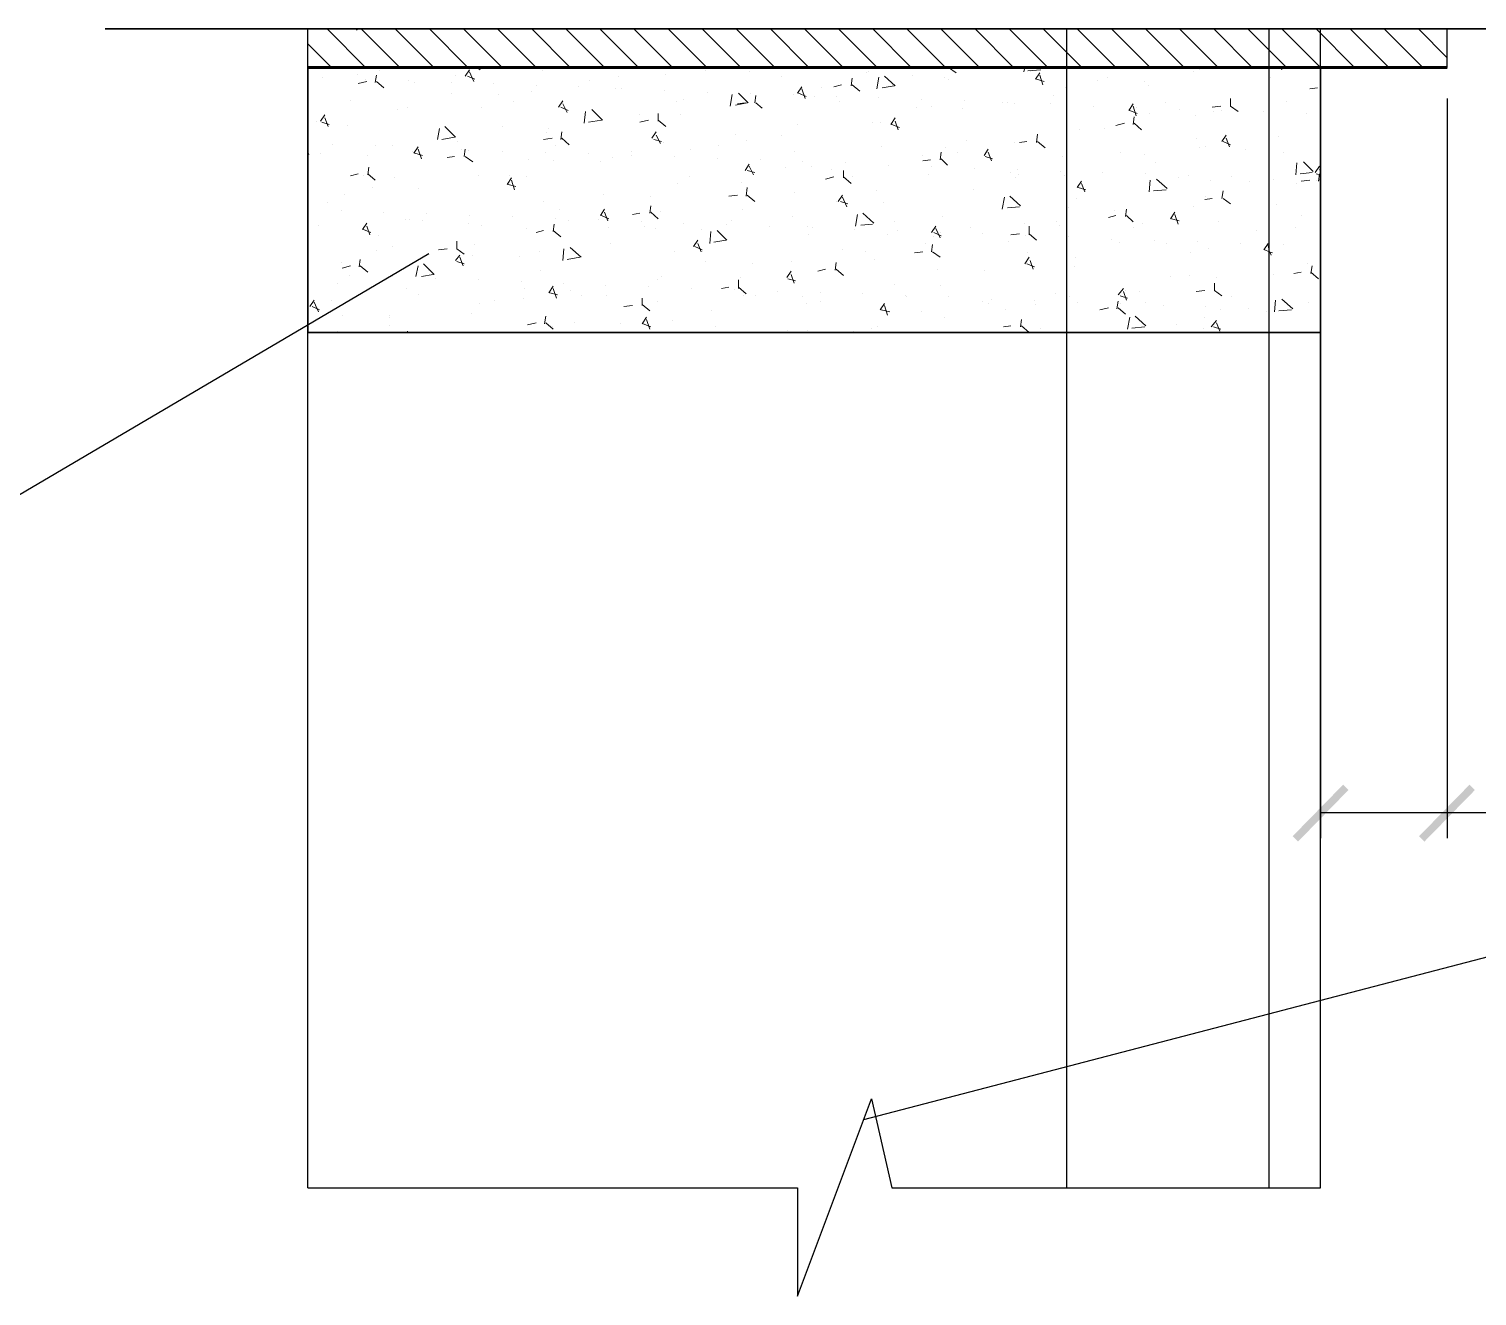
# Model space of a CAD drawing. Header units: millimetres. Extents: x -10178924 to 11692288, y -947381 to 58396.
# Drawn here: x 373321 to 376181, y -570629 to -568127 of the extents above; entities that cross this region are included whole.
import ezdxf

# ---------------------------------------------------------------- set-up
doc = ezdxf.new("R2010")
doc.units = ezdxf.units.MM
for name, color, linetype in [('1_Сущ. кусты', 7, 'Continuous'), ('PDF __В1 Т3 Т4', 7, 'Continuous'), ('PDF __надписи_вода', 7, 'Continuous'), ('PDF _MONOLIT', 7, 'Continuous'), ('PDF _OTDELKA', 7, 'Continuous')]:
    doc.layers.add(name, color=color, linetype=linetype)
doc.layers.add('PDF _0', color=7, linetype='Continuous', lineweight=9)

msp = doc.modelspace()

# ---------------------------------------------------------------- hatches: boundary and pattern name
at = {"layer": '1_Сущ. кусты', "transparency": 33554661}
h = msp.add_hatch(dxfattribs=at)
h.set_pattern_fill('ANSI31', color=256, scale=15, angle=-90)
h.set_pattern_definition([(315, (-87448.374, 1494859.35), (33.6759605, 33.6759605), [])])
h.paths.add_polyline_path([(373871.5, -568127.3), (373871.5, -568203.5), (376121.6, -568203.5), (376121.6, -568127.3)])

# ---------------------------------------------------------------- linework, layer by layer
for p, q in [((373871.5, -568203.5), (373871.5, -568127.3)), ((376121.6, -568203.5), (376121.6, -568127.3))]:
    msp.add_line(p, q)
at = {"layer": 'PDF _0', "transparency": 33554559}
for points in [[(375916.3, -569619.5), (375827.4, -569731.7), (375816.8, -569721.1)], [(375926.8, -569630.1), (375916.3, -569619.5), (375827.4, -569731.7)], [(376066.5, -569721.1), (376077.1, -569731.7), (376166, -569619.5)], [(376077.1, -569731.7), (376166, -569619.5), (376176.6, -569630.1)]]:
    msp.add_solid(points, dxfattribs=at)
at = {"layer": 'PDF __В1 Т3 Т4', "lineweight": 60}
for p, q in [((373871.5, -568203.5), (376000.9, -568203.5)), ((376000.9, -568203.5), (376121.6, -568203.5))]:
    msp.add_line(p, q, dxfattribs=at)
at = {"layer": 'PDF __В1 Т3 Т4', "lineweight": 30}
msp.add_lwpolyline([(376521.6, -568127.3), (373471.5, -568127.3)], dxfattribs=at)
at = {"layer": 'PDF __В1 Т3 Т4', "lineweight": 25}
msp.add_lwpolyline([(373966.8, -568127.3), (373968.9, -568129.4)], dxfattribs=at)
at = {"layer": 'PDF __В1 Т3 Т4', "lineweight": 30}
msp.add_lwpolyline([(375871.8, -568203.5), (375871.8, -568726.3), (373871.5, -568726.3), (373871.5, -568203.5)], close=True, dxfattribs=at)
at = {"layer": 'PDF __В1 Т3 Т4', "lineweight": 20}
for points in [[(374013.4, -568209.8), (374013.4, -568209.8)], [(374191.2, -568207.7), (374182.7, -568220.4)], [(374206, -568203.5), (374212.3, -568207.7)], [(374335.1, -568209.8), (374335.1, -568209.8)], [(374606, -568203.5), (374606, -568203.5)], [(374656.8, -568209.8), (374656.8, -568209.8)], [(375101.3, -568205.6), (375116.2, -568203.5)], [(375135.2, -568203.5), (375135.2, -568203.5)], [(375137.3, -568203.5), (375152.1, -568214)], [(375287.6, -568203.5), (375285.5, -568211.9)], [(375294, -568209.8), (375319.4, -568207.7)], [(375317.2, -568203.5), (375321.5, -568205.6)], [(375632.6, -568207.7), (375632.6, -568207.7)], [(375702.5, -568205.6), (375702.5, -568205.6)], [(375797.7, -568203.5), (375793.5, -568203.5), (375795.6, -568207.7)], [(375795.6, -568203.5), (375795.6, -568203.5)], [(373901.2, -568222.5), (373901.2, -568222.5)], [(373968.9, -568216.2), (373968.9, -568216.2)], [(373971, -568235.2), (373988, -568231)], [(373985.8, -568226.7), (373985.8, -568226.7)], [(374007, -568218.3), (374004.9, -568233.1)], [(374007, -568231), (374021.8, -568243.7)], [(374070.5, -568228.9), (374070.5, -568228.9)], [(374083.2, -568233.1), (374083.2, -568233.1)], [(374155.2, -568233.1), (374155.2, -568233.1)], [(374163.6, -568218.3), (374163.6, -568218.3)], [(374186.9, -568220.4), (374201.7, -568226.7)], [(374191.2, -568211.9), (374199.6, -568231)], [(374237.7, -568235.2), (374237.7, -568235.2)], [(374322.4, -568239.4), (374322.4, -568239.4)], [(374428.2, -568228.9), (374428.2, -568228.9)], [(374485.4, -568220.4), (374485.4, -568220.4)], [(374578.5, -568216.2), (374578.5, -568216.2)], [(374743.6, -568211.9), (374743.6, -568211.9)], [(374807.1, -568220.4), (374807.1, -568220.4)], [(374910.8, -568241.6), (374925.7, -568237.3)], [(374946.8, -568224.6), (374944.7, -568239.4)], [(374946.8, -568237.3), (374961.6, -568250)], [(374974.3, -568214), (374974.3, -568214)], [(374978.6, -568211.9), (374978.6, -568211.9)], [(374999.7, -568222.5), (374995.5, -568245.8)], [(375006.1, -568243.7), (375029.4, -568239.4)], [(375010.3, -568220.4), (375031.5, -568239.4)], [(375065.4, -568218.3), (375065.4, -568218.3)], [(375128.9, -568222.5), (375128.9, -568222.5)], [(375137.3, -568226.7), (375137.3, -568226.7)], [(375298.2, -568211.9), (375298.2, -568211.9)], [(375317.2, -568214), (375308.8, -568226.7)], [(375310.9, -568226.7), (375325.7, -568231)], [(375317.2, -568218.3), (375323.6, -568237.3)], [(375431.5, -568228.9), (375431.5, -568228.9)], [(375450.6, -568222.5), (375450.6, -568222.5)], [(375524.7, -568231), (375524.7, -568231)], [(375531, -568239.4), (375531, -568239.4)], [(375619.9, -568211.9), (375619.9, -568211.9)], [(375772.3, -568222.5), (375772.3, -568222.5)], [(374155.2, -568254.3), (374155.2, -568254.3)], [(374248.3, -568256.4), (374248.3, -568256.4)], [(374313.9, -568250), (374313.9, -568250)], [(374407.1, -568241.6), (374407.1, -568241.6)], [(374479, -568245.8), (374479, -568245.8)], [(374491.7, -568245.8), (374491.7, -568245.8)], [(374576.4, -568247.9), (374576.4, -568247.9)], [(374614.5, -568267), (374614.5, -568267)], [(374661.1, -568252.1), (374661.1, -568252.1)], [(374709.8, -568256.4), (374705.5, -568279.7)], [(374722.5, -568254.3), (374741.5, -568273.3)], [(374745.7, -568254.3), (374745.7, -568254.3)], [(374756.3, -568258.5), (374754.2, -568273.3)], [(374830.4, -568256.4), (374830.4, -568256.4)], [(374847.3, -568241.6), (374838.9, -568254.3)], [(374841, -568254.3), (374855.8, -568260.6)], [(374847.3, -568245.8), (374853.7, -568264.8)], [(374872.7, -568260.6), (374872.7, -568260.6)], [(374885.4, -568243.7), (374885.4, -568243.7)], [(374915.1, -568260.6), (374915.1, -568260.6)], [(374999.7, -568262.7), (374999.7, -568262.7)], [(375084.4, -568267), (375084.4, -568267)], [(375344.8, -568258.5), (375344.8, -568258.5)], [(375368, -568243.7), (375368, -568243.7)], [(375694, -568264.8), (375694, -568279.7), (375708.8, -568290.2)], [(375850.6, -568245.8), (375865.5, -568243.7)], [(373905.4, -568296.6), (373896.9, -568309.3)], [(373956.2, -568269.1), (373956.2, -568269.1)], [(374049.3, -568286), (374049.3, -568286)], [(374068.4, -568281.8), (374068.4, -568281.8)], [(374214.4, -568281.8), (374214.4, -568281.8)], [(374277.9, -568271.2), (374277.9, -568271.2)], [(374375.3, -568269.1), (374366.8, -568281.8)], [(374371.1, -568281.8), (374385.9, -568288.1)], [(374375.3, -568275.4), (374383.8, -568292.4)], [(374419.8, -568290.2), (374417.7, -568313.5)], [(374432.5, -568286), (374453.6, -568307.2)], [(374527.7, -568296.6), (374527.7, -568296.6)], [(374563.7, -568294.5), (374563.7, -568309.3)], [(374599.7, -568271.2), (374599.7, -568271.2)], [(374608.2, -568296.6), (374608.2, -568296.6)], [(374707.6, -568271.2), (374707.6, -568271.2)], [(374716.1, -568277.5), (374739.4, -568273.3)], [(374720.3, -568275.4), (374735.2, -568273.3)], [(374756.3, -568273.3), (374769, -568283.9)], [(374921.4, -568271.2), (374921.4, -568271.2)], [(375073.8, -568281.8), (375073.8, -568281.8)], [(375103.5, -568279.7), (375103.5, -568279.7)], [(375164.8, -568283.9), (375164.8, -568283.9)], [(375169.1, -568269.1), (375169.1, -568269.1)], [(375243.2, -568273.3), (375243.2, -568273.3)], [(375253.7, -568273.3), (375253.7, -568273.3)], [(375266.4, -568275.4), (375266.4, -568275.4)], [(375338.4, -568275.4), (375338.4, -568275.4)], [(375423.1, -568279.7), (375423.1, -568279.7)], [(375501.4, -568275.4), (375492.9, -568288.1)], [(375495, -568288.1), (375509.9, -568294.5)], [(375501.4, -568279.7), (375507.7, -568298.7)], [(375507.7, -568281.8), (375507.7, -568281.8)], [(375533.1, -568294.5), (375533.1, -568294.5)], [(375564.9, -568273.3), (375564.9, -568273.3)], [(375592.4, -568286), (375592.4, -568286)], [(375658, -568281.8), (375675, -568279.7)], [(375660.1, -568290.2), (375660.1, -568290.2)], [(375677.1, -568288.1), (375677.1, -568288.1)], [(375759.6, -568290.2), (375759.6, -568290.2)], [(375804.1, -568271.2), (375804.1, -568271.2)], [(375844.3, -568294.5), (375844.3, -568294.5)], [(373888.5, -568309.3), (373888.5, -568309.3)], [(373899.1, -568311.4), (373913.9, -568315.6)], [(373905.4, -568302.9), (373911.8, -568319.9)], [(373949.9, -568317.8), (373949.9, -568317.8)], [(374131.9, -568324.1), (374127.7, -568345.3)], [(374142.5, -568319.9), (374163.6, -568341)], [(374256.8, -568319.9), (374256.8, -568319.9)], [(374347.8, -568324.1), (374347.8, -568324.1)], [(374426.1, -568311.4), (374451.5, -568307.2)], [(374527.7, -568311.4), (374544.7, -568307.2)], [(374563.7, -568307.2), (374578.5, -568319.9)], [(374838.9, -568315.6), (374838.9, -568315.6)], [(374987, -568311.4), (374987, -568311.4)], [(375001.9, -568311.4), (375001.9, -568311.4)], [(375031.5, -568302.9), (375023, -568315.6)], [(375025.1, -568315.6), (375040, -568322)], [(375031.5, -568309.3), (375037.8, -568326.2)], [(375444.2, -568324.1), (375444.2, -568324.1)], [(375467.5, -568317.8), (375484.5, -568313.5)], [(375503.5, -568300.8), (375501.4, -568315.6)], [(375503.5, -568313.5), (375518.3, -568326.2)], [(375624.2, -568298.7), (375624.2, -568298.7)], [(374136.1, -568345.3), (374161.5, -568341)], [(374167.9, -568349.5), (374167.9, -568349.5)], [(374337.2, -568345.3), (374354.1, -568343.2)], [(374343.6, -568332.6), (374343.6, -568332.6)], [(374373.2, -568330.5), (374371.1, -568345.3)], [(374373.2, -568343.2), (374388, -568355.9)], [(374559.5, -568330.5), (374551, -568343.2)], [(374555.2, -568345.3), (374570.1, -568349.5)], [(374559.5, -568336.8), (374567.9, -568353.7)], [(374574.3, -568351.6), (374574.3, -568351.6)], [(374716.1, -568334.7), (374716.1, -568334.7)], [(374737.3, -568347.4), (374737.3, -568347.4)], [(374807.1, -568336.8), (374807.1, -568336.8)], [(375173.3, -568347.4), (375173.3, -568347.4)], [(375266.4, -568351.6), (375266.4, -568351.6)], [(375277, -568351.6), (375291.8, -568349.5)], [(375313, -568334.7), (375310.9, -568351.6)], [(375313, -568349.5), (375327.8, -568362.2)], [(375395.6, -568326.2), (375395.6, -568326.2)], [(375626.3, -568343.2), (375626.3, -568343.2)], [(375685.5, -568336.8), (375677.1, -568349.5)], [(375679.2, -568349.5), (375694, -568355.9)], [(375685.5, -568343.2), (375691.9, -568360.1)], [(375789.3, -568338.9), (375789.3, -568338.9)], [(373871.5, -568370.7), (373873.7, -568374.9)], [(373871.5, -568374.9), (373871.5, -568374.9)], [(373896.9, -568372.8), (373896.9, -568372.8)], [(373920.2, -568355.9), (373920.2, -568355.9)], [(373990.1, -568377), (373990.1, -568377)], [(374004.9, -568358), (374004.9, -568358)], [(374038.8, -568358), (374038.8, -568358)], [(374079, -568368.6), (374079, -568368.6)], [(374089.6, -568360.1), (374081.1, -568372.8)], [(374083.2, -568372.8), (374098, -568377)], [(374089.6, -568362.2), (374089.6, -568362.2)], [(374089.6, -568364.3), (374095.9, -568383.4)], [(374146.7, -568381.3), (374161.5, -568379.1)], [(374174.2, -568364.3), (374174.2, -568364.3)], [(374182.7, -568364.3), (374180.6, -568379.1)], [(374182.7, -568379.1), (374197.5, -568389.7)], [(374189, -568366.4), (374189, -568366.4)], [(374256.8, -568368.6), (374256.8, -568368.6)], [(374341.4, -568370.7), (374341.4, -568370.7)], [(374360.5, -568358), (374360.5, -568358)], [(374426.1, -568372.8), (374426.1, -568372.8)], [(374472.7, -568381.3), (374472.7, -568381.3)], [(374510.8, -568368.6), (374510.8, -568368.6)], [(374510.8, -568377), (374510.8, -568377)], [(374595.5, -568379.1), (374595.5, -568379.1)], [(374627.2, -568364.3), (374627.2, -568364.3)], [(374682.2, -568358), (374682.2, -568358)], [(374832.5, -568368.6), (374832.5, -568368.6)], [(375004, -568360.1), (375004, -568360.1)], [(375086.5, -568377), (375086.5, -568377)], [(375122.5, -568370.7), (375120.4, -568385.5)], [(375131, -568362.2), (375131, -568362.2)], [(375154.3, -568370.7), (375154.3, -568370.7)], [(375215.6, -568364.3), (375207.2, -568377)], [(375209.3, -568379.1), (375224.1, -568383.4)], [(375215.6, -568370.7), (375222, -568387.6)], [(375325.7, -568360.1), (375325.7, -568360.1)], [(375361.7, -568379.1), (375361.7, -568379.1)], [(375476, -568370.7), (375476, -568370.7)], [(375524.7, -568374.9), (375524.7, -568374.9)], [(375632.6, -568362.2), (375632.6, -568362.2)], [(375645.3, -568360.1), (375645.3, -568360.1)], [(375723.6, -568364.3), (375723.6, -568364.3)], [(375797.7, -568370.7), (375797.7, -568370.7)], [(373992.2, -568400.3), (373990.1, -568415.1)], [(374307.6, -568385.5), (374307.6, -568385.5)], [(374356.3, -568387.6), (374356.3, -568387.6)], [(374449.4, -568389.7), (374449.4, -568389.7)], [(374680.1, -568383.4), (374680.1, -568383.4)], [(374743.6, -568394), (374735.2, -568406.7)], [(374739.4, -568406.7), (374754.2, -568410.9)], [(374743.6, -568398.2), (374752.1, -568415.1)], [(374764.8, -568385.5), (374764.8, -568385.5)], [(374815.6, -568400.3), (374815.6, -568400.3)], [(374849.5, -568389.7), (374849.5, -568389.7)], [(374866.4, -568398.2), (374866.4, -568398.2)], [(374906.6, -568404.5), (374906.6, -568404.5)], [(374929.9, -568406.7), (374929.9, -568421.5)], [(374934.1, -568391.8), (374934.1, -568391.8)], [(375018.8, -568396.1), (375018.8, -568396.1)], [(375086.5, -568387.6), (375101.3, -568385.5)], [(375103.5, -568398.2), (375103.5, -568398.2)], [(375122.5, -568383.4), (375135.2, -568396.1)], [(375188.1, -568402.4), (375188.1, -568402.4)], [(375260.1, -568410.9), (375260.1, -568410.9)], [(375272.8, -568404.5), (375272.8, -568404.5)], [(375357.5, -568408.8), (375357.5, -568408.8)], [(375442.1, -568410.9), (375442.1, -568410.9)], [(375545.8, -568391.8), (375545.8, -568391.8)], [(375825.2, -568391.8), (375823.1, -568415.1)], [(375831.6, -568413), (375854.9, -568410.9)], [(375837.9, -568389.7), (375857, -568408.8)], [(375869.7, -568398.2), (375861.2, -568410.9)], [(375869.7, -568404.5), (375871.8, -568406.7)], [(373956.2, -568417.2), (373971, -568413)], [(373981.6, -568417.2), (373981.6, -568417.2)], [(373990.1, -568413), (374004.9, -568425.7)], [(374043, -568421.5), (374043, -568421.5)], [(374208.1, -568417.2), (374208.1, -568417.2)], [(374273.7, -568421.5), (374265.2, -568434.2)], [(374267.4, -568434.2), (374282.2, -568438.4)], [(374269.5, -568417.2), (374269.5, -568417.2)], [(374273.7, -568425.7), (374280.1, -568444.8)], [(374303.3, -568419.4), (374303.3, -568419.4)], [(374601.8, -568432.1), (374601.8, -568432.1)], [(374625.1, -568419.4), (374625.1, -568419.4)], [(374728.8, -568429.9), (374728.8, -568429.9)], [(374893.9, -568423.6), (374910.8, -568419.4)], [(374929.9, -568419.4), (374944.7, -568432.1)], [(374946.8, -568419.4), (374946.8, -568419.4)], [(375097.1, -568415.1), (375097.1, -568415.1)], [(375268.6, -568421.5), (375268.6, -568421.5)], [(375274.9, -568415.1), (375274.9, -568415.1)], [(375365.9, -568417.2), (375365.9, -568417.2)], [(375399.8, -568427.8), (375391.3, -568440.5)], [(375399.8, -568432.1), (375406.1, -568449)], [(375526.8, -568413), (375526.8, -568413)], [(375535.3, -568425.7), (375533.1, -568449)], [(375548, -568423.6), (375569.1, -568442.6)], [(375590.3, -568421.5), (375590.3, -568421.5)], [(375611.5, -568417.2), (375611.5, -568417.2)], [(375653.8, -568425.7), (375653.8, -568425.7)], [(375696.1, -568419.4), (375696.1, -568419.4)], [(375732.1, -568427.8), (375732.1, -568427.8)], [(375778.7, -568423.6), (375778.7, -568423.6)], [(375825.2, -568432.1), (375825.2, -568432.1)], [(375833.7, -568427.8), (375850.6, -568425.7)], [(375863.3, -568413), (375871.8, -568415.1)], [(375863.3, -568425.7), (375863.3, -568425.7)], [(375869.7, -568413), (375867.6, -568427.8)], [(375869.7, -568425.7), (375871.8, -568425.7)], [(373943.5, -568453.2), (373943.5, -568453.2)], [(373998.5, -568440.5), (373998.5, -568440.5)], [(374089.6, -568442.6), (374089.6, -568442.6)], [(374337.2, -568468), (374337.2, -568468)], [(374455.8, -568453.2), (374455.8, -568453.2)], [(374548.9, -568457.5), (374548.9, -568457.5)], [(374703.4, -568457.5), (374720.3, -568455.3)], [(374739.4, -568440.5), (374737.3, -568457.5)], [(374739.4, -568455.3), (374754.2, -568468)], [(374832.5, -568451.1), (374832.5, -568451.1)], [(374915.1, -568468), (374915.1, -568468)], [(374927.8, -568455.3), (374919.3, -568468)], [(374923.5, -568468), (374938.4, -568472.3)], [(374927.8, -568459.6), (374936.2, -568478.6)], [(374995.5, -568446.9), (374995.5, -568446.9)], [(375186, -568444.8), (375186, -568444.8)], [(375247.4, -568459.6), (375243.2, -568482.9)], [(375258, -568457.5), (375279.1, -568476.5)], [(375389.2, -568461.7), (375389.2, -568461.7)], [(375393.4, -568440.5), (375408.3, -568444.8)], [(375541.6, -568446.9), (375567, -568444.8)], [(375643.2, -568463.8), (375658, -568461.7)], [(375645.3, -568457.5), (375645.3, -568457.5)], [(375679.2, -568446.9), (375677.1, -568461.7)], [(375679.2, -568461.7), (375694, -568472.3)], [(373909.6, -568470.2), (373909.6, -568470.2)], [(373937.2, -568485), (373937.2, -568485)], [(374021.8, -568489.2), (374021.8, -568489.2)], [(374106.5, -568491.3), (374106.5, -568491.3)], [(374191.2, -568495.6), (374191.2, -568495.6)], [(374369, -568482.9), (374369, -568482.9)], [(374457.9, -568482.9), (374449.4, -568495.6)], [(374451.5, -568495.6), (374466.3, -568501.9)], [(374457.9, -568489.2), (374464.2, -568506.1)], [(374512.9, -568493.4), (374527.7, -568491.3)], [(374548.9, -568476.5), (374546.8, -568491.3)], [(374548.9, -568489.2), (374563.7, -568501.9)], [(374567.9, -568487.1), (374567.9, -568487.1)], [(374730.9, -568482.9), (374730.9, -568482.9)], [(374957.4, -568493.4), (374953.2, -568516.7)], [(374968, -568491.3), (374989.2, -568510.4)], [(375008.2, -568470.2), (375008.2, -568470.2)], [(375253.7, -568480.7), (375277, -568478.6)], [(375374.4, -568480.7), (375374.4, -568480.7)], [(375452.7, -568499.8), (375467.5, -568495.6)], [(375465.4, -568485), (375465.4, -568485)], [(375488.7, -568482.9), (375486.6, -568497.7)], [(375488.7, -568495.6), (375501.4, -568508.3)], [(375583.9, -568489.2), (375575.5, -568501.9)], [(375583.9, -568493.4), (375590.3, -568512.5)], [(375619.9, -568478.6), (375619.9, -568478.6)], [(375785, -568474.4), (375785, -568474.4)], [(375833.7, -568495.6), (375833.7, -568495.6)], [(373892.7, -568514.6), (373892.7, -568514.6)], [(373988, -568510.4), (373979.5, -568523.1)], [(373981.6, -568523.1), (373996.4, -568529.4)], [(373988, -568516.7), (373994.3, -568533.7)], [(374064.2, -568504), (374064.2, -568504)], [(374072.6, -568504), (374072.6, -568504)], [(374098, -568506.1), (374098, -568506.1)], [(374189, -568510.4), (374189, -568510.4)], [(374214.4, -568514.6), (374214.4, -568514.6)], [(374275.8, -568497.7), (374275.8, -568497.7)], [(374303.3, -568521), (374303.3, -568521)], [(374322.4, -568529.4), (374337.2, -568525.2)], [(374358.4, -568512.5), (374356.3, -568527.3)], [(374356.3, -568525.2), (374371.1, -568537.9)], [(374360.5, -568501.9), (374360.5, -568501.9)], [(374385.9, -568506.1), (374385.9, -568506.1)], [(374445.2, -568504), (374445.2, -568504)], [(374466.3, -568518.8), (374466.3, -568518.8)], [(374529.8, -568508.3), (374529.8, -568508.3)], [(374536.2, -568516.7), (374536.2, -568516.7)], [(374557.4, -568521), (374557.4, -568521)], [(374614.5, -568510.4), (374614.5, -568510.4)], [(374648.4, -568523.1), (374648.4, -568523.1)], [(374680.1, -568525.2), (374699.2, -568544.2)], [(374699.2, -568512.5), (374699.2, -568512.5)], [(374707.6, -568506.1), (374707.6, -568506.1)], [(374783.8, -568516.7), (374783.8, -568516.7)], [(374828.3, -568497.7), (374828.3, -568497.7)], [(374857.9, -568516.7), (374857.9, -568516.7)], [(374868.5, -568518.8), (374868.5, -568518.8)], [(374951.1, -568523.1), (374951.1, -568523.1)], [(374963.8, -568514.6), (374987, -568512.5)], [(375029.4, -568508.3), (375029.4, -568508.3)], [(375035.7, -568525.2), (375035.7, -568525.2)], [(375111.9, -568516.7), (375103.5, -568529.4)], [(375111.9, -568521), (375120.4, -568540)], [(375124.6, -568497.7), (375124.6, -568497.7)], [(375179.7, -568518.8), (375179.7, -568518.8)], [(375287.6, -568510.4), (375287.6, -568510.4)], [(375296.1, -568516.7), (375296.1, -568533.7)], [(375351.1, -568508.3), (375351.1, -568508.3)], [(375355.3, -568514.6), (375355.3, -568514.6)], [(375501.4, -568518.8), (375501.4, -568518.8)], [(375520.4, -568510.4), (375520.4, -568510.4)], [(375577.6, -568501.9), (375592.4, -568506.1)], [(375670.7, -568508.3), (375670.7, -568508.3)], [(375744.8, -568525.2), (375744.8, -568525.2)], [(375823.1, -568518.8), (375823.1, -568518.8)], [(374011.2, -568535.8), (374011.2, -568535.8)], [(374165.8, -568546.4), (374165.8, -568561.2), (374180.6, -568571.8)], [(374201.7, -568552.7), (374201.7, -568552.7)], [(374468.5, -568550.6), (374468.5, -568550.6)], [(374642, -568544.2), (374633.6, -568556.9)], [(374642, -568550.6), (374648.4, -568567.5)], [(374667.4, -568527.3), (374665.3, -568550.6)], [(374673.8, -568548.5), (374697.1, -568544.2)], [(374860, -568533.7), (374860, -568533.7)], [(375016.7, -568533.7), (375016.7, -568533.7)], [(375090.8, -568550.6), (375090.8, -568550.6)], [(375105.6, -568552.7), (375103.5, -568567.5)], [(375107.7, -568529.4), (375122.5, -568535.8)], [(375107.7, -568537.9), (375107.7, -568537.9)], [(375120.4, -568529.4), (375120.4, -568529.4)], [(375205.1, -568531.5), (375205.1, -568531.5)], [(375255.9, -568546.4), (375255.9, -568546.4)], [(375260.1, -568533.7), (375277, -568531.5)], [(375289.7, -568535.8), (375289.7, -568535.8)], [(375296.1, -568531.5), (375310.9, -568544.2)], [(375374.4, -568537.9), (375374.4, -568537.9)], [(375459.1, -568542.1), (375459.1, -568542.1)], [(375473.9, -568548.5), (375473.9, -568548.5)], [(375543.7, -568544.2), (375543.7, -568544.2)], [(375567, -568550.6), (375567, -568550.6)], [(375628.4, -568546.4), (375628.4, -568546.4)], [(375713.1, -568550.6), (375713.1, -568550.6)], [(375768.1, -568550.6), (375759.6, -568563.3)], [(375797.7, -568552.7), (375797.7, -568552.7)], [(373975.3, -568582.3), (373973.1, -568597.2)], [(374007, -568565.4), (374007, -568565.4)], [(374038.8, -568556.9), (374038.8, -568556.9)], [(374129.8, -568563.3), (374146.7, -568561.2)], [(374172.1, -568573.9), (374163.6, -568584.5)], [(374172.1, -568578.1), (374178.5, -568595)], [(374197.5, -568573.9), (374197.5, -568573.9)], [(374290.6, -568576), (374290.6, -568576)], [(374328.7, -568567.5), (374328.7, -568567.5)], [(374377.4, -568561.2), (374375.3, -568584.5)], [(374383.8, -568582.3), (374409.2, -568578.1)], [(374390.1, -568559.1), (374411.3, -568578.1)], [(374595.5, -568567.5), (374595.5, -568567.5)], [(374635.7, -568556.9), (374650.5, -568563.3)], [(374650.5, -568567.5), (374650.5, -568567.5)], [(374927.8, -568563.3), (374927.8, -568563.3)], [(374972.2, -568567.5), (374972.2, -568567.5)], [(374991.3, -568582.3), (374991.3, -568582.3)], [(375069.6, -568569.6), (375086.5, -568567.5)], [(375105.6, -568567.5), (375120.4, -568578.1)], [(375296.1, -568578.1), (375287.6, -568590.8)], [(375294, -568569.6), (375294, -568569.6)], [(375387.1, -568578.1), (375387.1, -568578.1)], [(375615.7, -568569.6), (375615.7, -568569.6)], [(375649.6, -568561.2), (375649.6, -568561.2)], [(375761.7, -568563.3), (375770.2, -568567.5), (375776.6, -568569.6)], [(375768.1, -568554.8), (375770.2, -568565.4), (375774.4, -568573.9)], [(373937.2, -568588.7), (373937.2, -568588.7)], [(373939.3, -568599.3), (373956.2, -568595)], [(373975.3, -568595), (373990.1, -568607.7)], [(374089.6, -568595), (374085.3, -568616.2)], [(374100.1, -568590.8), (374121.3, -568612)], [(374110.7, -568603.5), (374110.7, -568603.5)], [(374165.8, -568586.6), (374180.6, -568590.8)], [(374330.9, -568603.5), (374330.9, -568603.5)], [(374656.8, -568586.6), (374656.8, -568586.6)], [(374750, -568590.8), (374750, -568590.8)], [(374826.2, -568605.6), (374817.7, -568618.3)], [(374826.2, -568586.6), (374826.2, -568586.6)], [(374879.1, -568605.6), (374893.9, -568601.4)], [(374915.1, -568588.7), (374913, -568603.5)], [(374915.1, -568601.4), (374929.9, -568614.1)], [(375116.2, -568601.4), (375116.2, -568601.4)], [(375207.2, -568603.5), (375207.2, -568603.5)], [(375291.8, -568590.8), (375306.7, -568597.2)], [(375298.2, -568584.5), (375304.5, -568601.4)], [(375385, -568597.2), (375385, -568597.2)], [(375818.9, -568609.9), (375833.7, -568607.7)], [(375846.4, -568590.8), (375846.4, -568590.8)], [(375854.9, -568595), (375852.8, -568609.9)], [(375852.8, -568607.7), (375867.6, -568620.4)], [(373930.8, -568628.9), (373930.8, -568628.9)], [(373954.1, -568614.1), (373954.1, -568614.1)], [(374038.8, -568616.2), (374038.8, -568616.2)], [(374066.3, -568639.5), (374066.3, -568639.5)], [(374095.9, -568616.2), (374119.2, -568612)], [(374123.4, -568620.4), (374123.4, -568620.4)], [(374208.1, -568622.6), (374208.1, -568622.6)], [(374292.8, -568626.8), (374292.8, -568626.8)], [(374299.1, -568639.5), (374299.1, -568639.5)], [(374356.3, -568635.3), (374347.8, -568648)], [(374356.3, -568639.5), (374362.6, -568658.5)], [(374377.4, -568628.9), (374377.4, -568628.9)], [(374460, -568633.1), (374460, -568633.1)], [(374544.7, -568635.3), (374544.7, -568635.3)], [(374561.6, -568622.6), (374561.6, -568622.6)], [(374570.1, -568616.2), (374570.1, -568616.2)], [(374629.3, -568639.5), (374629.3, -568639.5)], [(374688.6, -568639.5), (374703.4, -568637.4)], [(374722.5, -568622.6), (374722.5, -568639.5)], [(374722.5, -568637.4), (374737.3, -568650.1)], [(374726.7, -568618.3), (374726.7, -568618.3)], [(374819.8, -568620.4), (374834.6, -568624.7)], [(374826.2, -568612), (374832.5, -568628.9)], [(375029.4, -568631), (375029.4, -568631)], [(375120.4, -568633.1), (375120.4, -568633.1)], [(375482.3, -568639.5), (375471.8, -568652.2)], [(375575.5, -568616.2), (375575.5, -568616.2)], [(375613.6, -568614.1), (375613.6, -568614.1)], [(375662.3, -568628.9), (375662.3, -568643.7), (375677.1, -568654.3)], [(375666.5, -568618.3), (375666.5, -568618.3)], [(375778.7, -568612), (375778.7, -568612)], [(373884.2, -568662.8), (373875.8, -568675.5)], [(373884.2, -568667), (373892.7, -568686.1)], [(373918.1, -568662.8), (373918.1, -568662.8)], [(374089.6, -568652.2), (374089.6, -568652.2)], [(374239.8, -568662.8), (374239.8, -568662.8)], [(374297, -568658.5), (374297, -568658.5)], [(374349.9, -568648), (374364.7, -568652.2)], [(374390.1, -568643.7), (374390.1, -568643.7)], [(374411.3, -568654.3), (374411.3, -568654.3)], [(374462.1, -568654.3), (374462.1, -568654.3)], [(374532, -568658.5), (374532, -568673.4)], [(374561.6, -568664.9), (374561.6, -568664.9)], [(374714, -568641.6), (374714, -568641.6)], [(374733, -568654.3), (374733, -568654.3)], [(374756.3, -568654.3), (374756.3, -568654.3)], [(374798.7, -568645.8), (374798.7, -568645.8)], [(374849.5, -568656.4), (374849.5, -568656.4)], [(374883.3, -568648), (374883.3, -568648)], [(374883.3, -568664.9), (374883.3, -568664.9)], [(374968, -568650.1), (374968, -568650.1)], [(375052.7, -568654.3), (375052.7, -568654.3)], [(375054.8, -568656.4), (375054.8, -568656.4)], [(375137.3, -568656.4), (375137.3, -568656.4)], [(375205.1, -568664.9), (375205.1, -568664.9)], [(375222, -568660.7), (375222, -568660.7)], [(375306.7, -568662.8), (375306.7, -568662.8)], [(375349, -568650.1), (375349, -568650.1)], [(375376.5, -568656.4), (375376.5, -568656.4)], [(375391.3, -568667), (375391.3, -568667)], [(375471.8, -568664.9), (375469.6, -568679.7)], [(375476, -568654.3), (375490.8, -568658.5)], [(375482.3, -568645.8), (375488.7, -568662.8)], [(375486.6, -568643.7), (375486.6, -568643.7)], [(375514.1, -568645.8), (375514.1, -568645.8)], [(375526.8, -568667), (375526.8, -568667)], [(375626.3, -568645.8), (375643.2, -568643.7)], [(375696.1, -568656.4), (375696.1, -568656.4)], [(375782.9, -568662.8), (375780.8, -568686.1)], [(375795.6, -568660.7), (375816.8, -568679.7)], [(375848.5, -568667), (375848.5, -568667)], [(373880, -568675.5), (373894.8, -568681.8)], [(373939.3, -568692.4), (373939.3, -568692.4)], [(374032.4, -568692.4), (374032.4, -568692.4)], [(374032.4, -568696.6), (374032.4, -568696.6)], [(374195.4, -568688.2), (374195.4, -568688.2)], [(374210.2, -568669.1), (374210.2, -568669.1)], [(374341.4, -568694.5), (374339.3, -568709.3)], [(374496, -568675.5), (374512.9, -568673.4)], [(374532, -568671.2), (374546.8, -568683.9)], [(374540.4, -568696.6), (374532, -568709.3)], [(374669.5, -568683.9), (374669.5, -568683.9)], [(374855.8, -568669.1), (374855.8, -568669.1)], [(375010.3, -568669.1), (375001.9, -568681.8)], [(375004, -568681.8), (375020.9, -568686.1)], [(375010.3, -568673.4), (375016.7, -568692.4)], [(375084.4, -568686.1), (375084.4, -568686.1)], [(375128.9, -568696.6), (375128.9, -568696.6)], [(375215.6, -568669.1), (375215.6, -568669.1)], [(375249.5, -568681.8), (375249.5, -568681.8)], [(375308.8, -568671.2), (375308.8, -568671.2)], [(375435.8, -568681.8), (375452.7, -568677.6)], [(375471.8, -568677.6), (375486.6, -568690.3)], [(375476, -568669.1), (375476, -568669.1)], [(375495, -568696.6), (375490.8, -568719.9)], [(375505.6, -568694.5), (375526.8, -568713.6)], [(375560.7, -568673.4), (375560.7, -568673.4)], [(375643.2, -568696.6), (375643.2, -568696.6)], [(375645.3, -568675.5), (375645.3, -568675.5)], [(375675, -568681.8), (375675, -568681.8)], [(375730, -568679.7), (375730, -568679.7)], [(375766, -568686.1), (375766, -568686.1)], [(375789.3, -568683.9), (375814.7, -568681.8)], [(375814.7, -568681.8), (375814.7, -568681.8)], [(373930.8, -568724.2), (373930.8, -568724.2)], [(374032.4, -568713.6), (374032.4, -568713.6)], [(374068.4, -568724.2), (374068.4, -568726.3)], [(374305.5, -568711.5), (374322.4, -568707.2)], [(374341.4, -568707.2), (374356.3, -568719.9)], [(374354.1, -568715.7), (374354.1, -568715.7)], [(374398.6, -568707.2), (374398.6, -568707.2)], [(374489.6, -568709.3), (374489.6, -568709.3)], [(374534.1, -568709.3), (374548.9, -568715.7)], [(374540.4, -568700.9), (374546.8, -568719.9)], [(374591.2, -568703), (374591.2, -568703)], [(374675.9, -568715.7), (374675.9, -568715.7)], [(374819.8, -568722), (374819.8, -568722)], [(374857.9, -568722), (374857.9, -568722)], [(374948.9, -568724.2), (374948.9, -568724.2)], [(374984.9, -568717.8), (374984.9, -568717.8)], [(374997.6, -568715.7), (374997.6, -568715.7)], [(375245.3, -568715.7), (375260.1, -568713.6)], [(375281.3, -568700.9), (375279.1, -568715.7)], [(375281.3, -568713.6), (375296.1, -568726.3)], [(375319.4, -568717.8), (375319.4, -568717.8)], [(375499.3, -568717.8), (375524.7, -568715.7)], [(375588.2, -568711.5), (375588.2, -568711.5)], [(375641.1, -568717.8), (375641.1, -568717.8)], [(375666.5, -568703), (375655.9, -568715.7)], [(375660.1, -568715.7), (375675, -568719.9)], [(375666.5, -568707.2), (375672.8, -568724.2)]]:
    msp.add_lwpolyline(points, dxfattribs=at)
at = {"layer": 'PDF __надписи_вода', "lineweight": 25}
for points in [[(375871.8, -568264.8), (375871.8, -569725.4)], [(376121.6, -568264.8), (376121.6, -569725.4)], [(369289.6, -569571.4), (372410.8, -569571.4), (374110.9, -568570.9)], [(375871.8, -569674.6), (376121.6, -569674.6), (376583, -569674.6)], [(374969.6, -570280.6), (377046.3, -569738.6), (378127, -569738.6)]]:
    msp.add_lwpolyline(points, dxfattribs=at)
at = {"layer": 'PDF _MONOLIT', "lineweight": 25}
for points in [[(373871.5, -570415.4), (373871.5, -568127.3)], [(375370.2, -568127.3), (375370.2, -570415.4)]]:
    msp.add_lwpolyline(points, dxfattribs=at)
at = {"layer": 'PDF _OTDELKA', "lineweight": 25}
for points in [[(373871.5, -570415.4), (374838.9, -570415.4), (374838.9, -570629.2), (374984.9, -570239.7), (375025.1, -570415.4), (375871.8, -570415.4), (375871.8, -568127.3)], [(375770.2, -570415.4), (375770.2, -568127.3)]]:
    msp.add_lwpolyline(points, dxfattribs=at)

doc.saveas('drawing.dxf')
